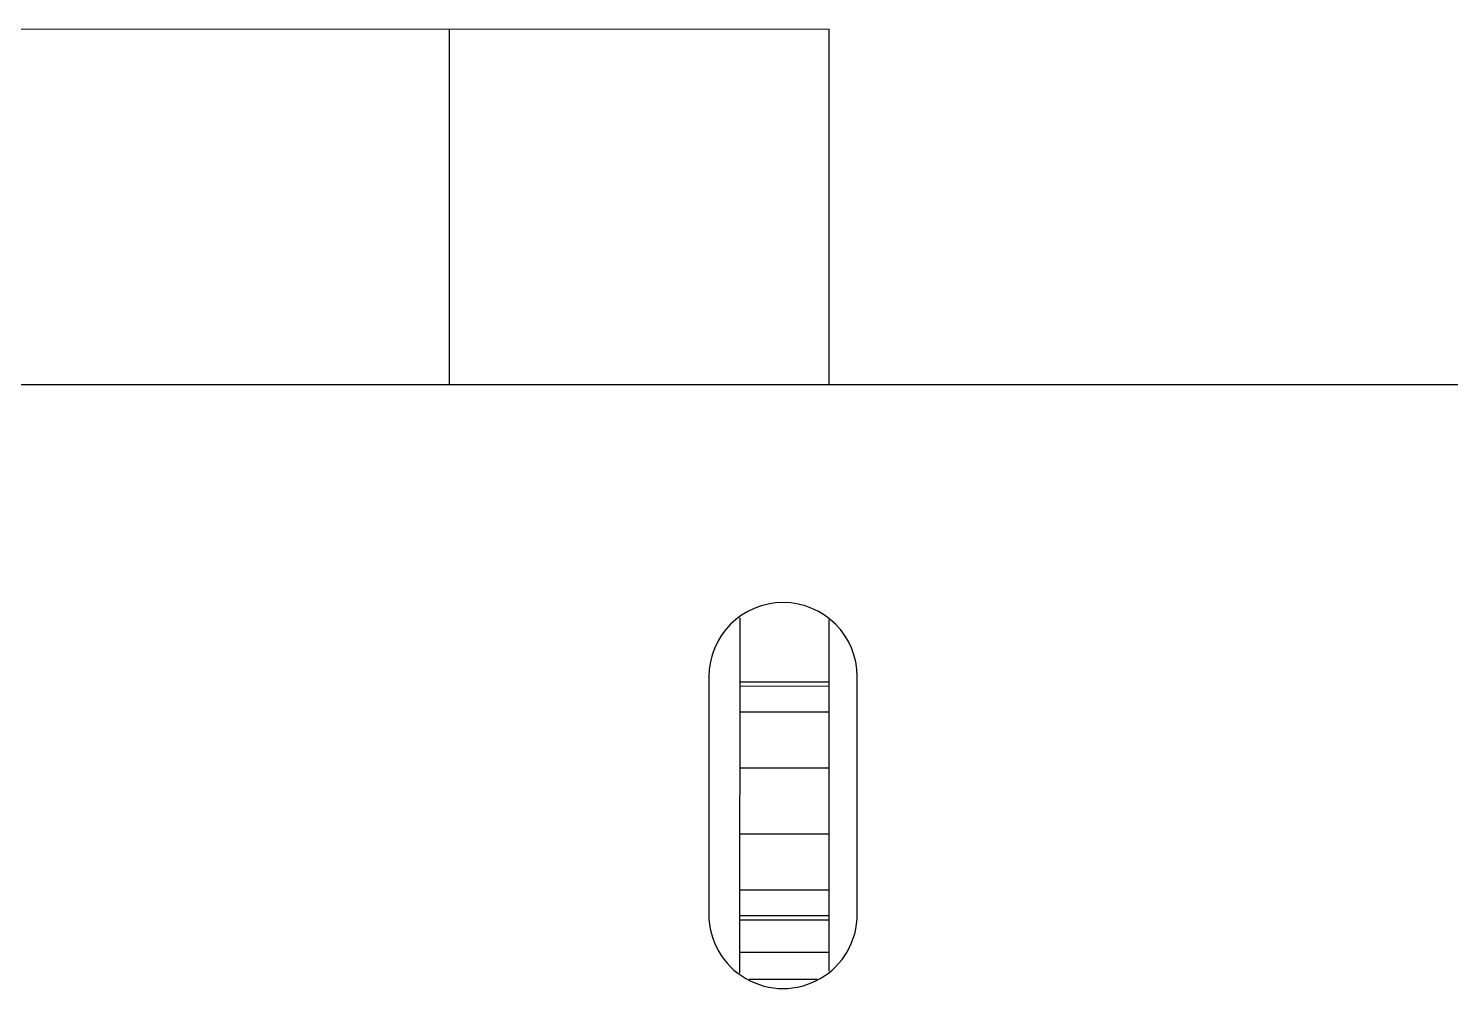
# Model space of a CAD drawing. Header units: inches. Extents: x -29 to 164, y -51 to 83.
# Drawn here: x 140.298 to 145.087, y 40.249 to 43.483 of the extents above; entities that cross this region are included whole.
import ezdxf

# ---------------------------------------------------------------- set-up
doc = ezdxf.new("R2010")
doc.units = ezdxf.units.IN
doc.header["$LTSCALE"] = 1.21
doc.header["$MEASUREMENT"] = 0
doc.layers.get('0').update_dxf_attribs({"linetype": 'CONTINUOUS'})

msp = doc.modelspace()

# ---------------------------------------------------------------- linework, layer by layer
at = {"color": 7, "linetype": 'Continuous'}
for p, q in [((134.0549, 43.483), (142.9949, 43.4811)), ((141.7149, 43.4814), (141.7147, 42.2827)), ((142.9947, 42.2827), (142.9949, 43.4811)), ((161.5147, 42.2827), (115.5147, 42.2827)), ((142.6943, 40.3014), (142.6945, 41.4975)), ((142.9943, 40.308), (142.9945, 41.491)), ((142.5895, 41.2995), (142.5894, 40.4995)), ((143.0894, 40.4994), (143.0895, 41.2994)), ((142.9945, 41.2811), (142.6945, 41.2812)), ((142.6945, 41.2685), (142.9945, 41.2684)), ((142.9945, 41.1798), (142.6945, 41.1799)), ((142.6944, 40.9926), (142.9944, 40.9925)), ((142.9944, 40.7697), (142.6944, 40.7698)), ((142.6943, 40.5825), (142.9943, 40.5825)), ((142.9943, 40.4939), (142.6943, 40.4939)), ((142.6943, 40.4812), (142.9943, 40.4811)), ((142.9943, 40.3711), (142.6943, 40.3712)), ((142.7249, 40.2812), (142.9542, 40.2811))]:
    msp.add_line(p, q, dxfattribs=at)
for centre, start, end in [((142.8395, 41.2995), 359.988, 179.988), ((142.8394, 40.4995), 179.988, 359.988)]:
    msp.add_arc(centre, 0.25, start, end, dxfattribs=at)

doc.saveas('drawing.dxf')
